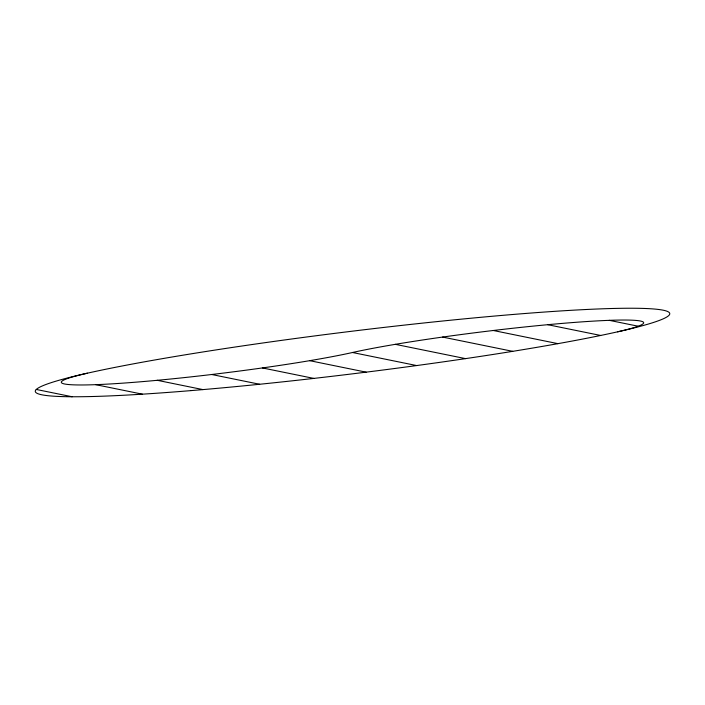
<?xml version="1.0" encoding="UTF-8"?>
<svg xmlns="http://www.w3.org/2000/svg" width="705" height="705" viewBox="0 0 705 705"><rect width="100%" height="100%" fill="white"/><g stroke="black" fill="none" stroke-linecap="round" stroke-linejoin="round"><path stroke-width="1.06" d="M609.314 320.343L638.201 326.221M547.75 324.697L600.651 335.465M493.288 330.495L557.928 343.652M442.608 337.069L512.711 351.337M395.32 344.331L465.538 358.625M87.42 373.174A159.823 10.593 -7 0 0 132.787 382.41A159.823 10.593 -7 0 0 352.5 352.5L416.655 365.56M309.68 360.669L366.115 372.161M262.392 367.931L313.848 378.409M211.703 374.505L259.634 384.26M157.25 380.303L202.934 389.601M95.686 384.657L142.419 394.174M36.246 389.451L72.174 396.765M352.5 352.5A159.815 10.593 -7 0 1 572.204 322.59A159.815 10.593 -7 0 1 617.571 331.826M190.967 390.614A319.638 21.185 -7 0 0 669.75 313.945A319.638 21.185 -7 0 0 196.783 352.941A319.638 21.185 -7 0 0 190.967 390.614"/></g></svg>
